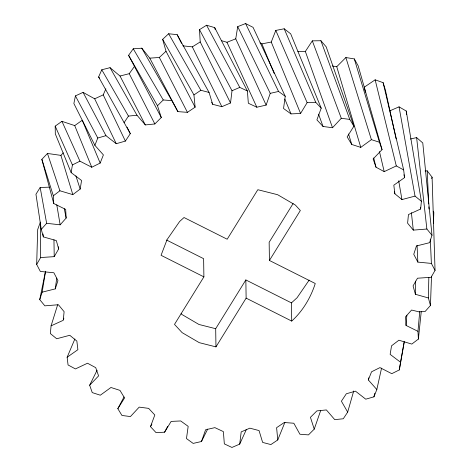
<?xml version="1.0" encoding="UTF-8"?>
<svg xmlns="http://www.w3.org/2000/svg" width="471" height="471" viewBox="0 0 471 471"><rect width="100%" height="100%" fill="white"/><g stroke="black" fill="none" stroke-linecap="round" stroke-linejoin="round"><path stroke-width="0.71" d="M124.008 396.965L117.821 408.663L121.942 415.451L130.426 416.57L139.192 407.127L148.659 408.375L154.812 414.992L150.502 426.679L156.019 432.602L164.585 432.207L171.15 421.404L180.711 420.956L188.176 426.355L186.469 438.572L193.157 443.405L201.482 441.504L205.591 429.764L214.882 427.639L223.372 431.613L224.337 443.888L231.944 447.45L239.704 444.118L241.199 431.883L249.86 428.163L259.044 430.565L262.641 442.422L270.878 444.571L277.772 439.938L276.601 427.68L284.296 422.511L293.833 423.241L299.921 434.233L308.47 434.892L314.234 429.134L310.436 417.324L316.871 410.9L326.391 409.935L334.74 419.637L343.265 418.772L347.68 412.113L341.404 401.204L346.332 393.774L355.464 391.148L365.755 399.184L373.939 396.835L376.829 389.529L368.322 379.944L371.554 371.796L379.95 367.61L391.778 373.674L399.302 369.929L400.568 362.258L390.141 354.363L391.554 345.802L398.89 340.221L411.813 344.077L418.383 339.079L417.971 331.337L406.037 325.437L405.572 316.8L411.572 310.036L418.949 311.837L425.083 311.537L430.453 305.479L428.375 297.96L415.393 294.287L415.622 281.128M428.375 297.96L428.834 277.384M117.821 408.663L124.562 397.954L119.964 390.377L110.95 387.486L100.317 395.204L92.245 392.608L89.667 385.225L98.592 375.899L95.719 367.657L87.506 363.223L75.419 368.928L68.065 364.96L67.135 357.253L77.892 349.682L76.855 341.081L69.767 335.287L56.691 338.755L50.338 333.562L51.086 325.838L63.267 320.298L64.109 311.678L58.41 304.737L44.839 305.838L39.735 299.621L42.143 292.173L55.272 288.882L57.957 280.569L53.871 272.762L40.335 271.443L36.673 264.443L37.692 229.507L40.376 222.135M430.453 305.479L431.518 276.189M433.432 223.46L433.832 212.474L433.214 211.185M406.037 325.437L406.862 315.229M417.971 331.337L419.732 311.567M415.393 294.287L413.073 285.897L417.494 278.214L431.083 277.301L435.045 270.419L431.383 263.419L417.848 262.1L413.762 254.287L416.441 245.974L429.576 242.689L431.984 235.241L426.873 229.024L413.308 230.119L407.609 223.183L408.451 214.558L420.627 209.024L421.38 201.3L406.243 111.038L399.043 106.846L389.982 110.773M418.383 339.079L421.262 311.425M211.673 102.348L212.668 104.297L221.859 106.693L230.519 102.978L232.015 90.738L199.504 29.649L206.569 25.228L214.717 27.63L247.381 90.968L248.347 103.243L256.836 107.217L266.127 105.098L270.236 93.352L237.708 26.641L245.585 23.55L253.051 27.342L285.243 96.29L283.542 108.501L291.007 113.9L300.569 113.458L307.133 102.654L275.8 30.427L284.19 28.784L290.689 33.824L321.21 108.183L316.906 119.87L323.053 126.481L332.526 127.729L341.292 118.286L349.776 119.404L353.898 126.193L347.156 136.908L351.755 144.479L360.768 147.376L371.395 139.651L379.473 142.248L382.052 149.637L373.126 158.957L375.999 167.205L384.206 171.632L396.294 165.927L403.653 169.901L404.583 177.602L393.821 185.18L394.863 193.775L401.951 199.574L415.028 196.107L421.38 201.3M55.272 288.882L56.732 278.131M266.127 105.098L235.747 38.828L237.708 26.641M42.143 292.173L45.569 271.225M36.673 264.443L40.636 257.555L54.218 256.648L58.645 248.959L56.326 240.575L43.344 236.895L41.265 229.377L46.635 223.319L60.147 224.82L66.14 218.061L65.681 209.418L53.747 203.519L53.335 195.777L59.905 190.779L72.828 194.635L80.164 189.059L81.571 180.493L71.15 172.604L72.416 164.932L55.189 126.134L61.948 121.341L74.712 125.592L91.768 167.246L100.164 163.066L103.396 154.912L94.883 145.327L73.87 103.52L75.419 95.89L83.079 92.375L94.677 98.798L116.249 143.708L125.38 141.082L130.308 133.652L127.04 127.152M399.302 369.929L404.118 342.582M400.568 362.258L404.259 341.481M39.735 299.621L45.41 271.649M368.322 379.944L368.764 377.789M376.829 389.529L381.563 368.128M373.939 396.835L374.781 393.279M63.461 319.591L63.838 318.178M347.68 412.113L353.703 390.989M51.086 325.838L57.65 304.79M314.234 429.134L320.733 410.4M431.607 178.562L432.095 177.22L427.226 170.849L425.077 170.955M300.569 113.458L271.249 42.043L275.8 30.427M94.883 145.327L97.78 138.021L75.419 95.89M277.772 439.938L284.908 422.316M67.135 357.253L74.889 338.961M130.308 133.652L98.616 76.985L101.783 69.773L110.049 67.677L120.023 76.025L145.327 124.921L154.847 123.961L161.282 117.532L157.485 105.728L128.595 55.313L133.258 48.79L141.812 48.189L149.79 58.145L177.885 111.615L187.423 112.345L195.118 107.176L193.946 94.918L162.66 39.328L168.642 33.753L177.155 34.671L209.071 92.434L212.668 104.297M94.677 98.798L103.22 94.877L105.875 88.842M239.704 444.118L246.362 429.517M89.667 385.225L97.091 370.23M201.482 441.504L207.67 429.093M164.585 432.207L167.664 426.355M150.502 426.679L151.886 424.088M166.628 240.063L203.625 258.685L203.896 276.871L174.5 324.389L182.106 332.626L199.251 342.658L215.959 346.886L246.127 298.125L245.85 279.939L291.437 302.888L291.714 321.075L246.127 298.125M215.959 346.886L215.689 328.699L245.85 279.939M293.109 203.554L269.153 242.277L269.424 260.463L315.264 283.507C310.73 297.648 302.771 311.078 291.714 321.075M269.424 260.463L300.339 210.496L295.382 205.068L277.625 194.711L257.814 189.713L227.181 239.227L184.026 217.531L179.628 221.494L167.052 239.651L161.058 255.306L203.896 276.871M49.49 187.158L40.176 187.493L35.955 194.252L41.265 229.377M332.526 127.729L305.355 51.457L312.32 40.859L320.898 40.724L326.185 46.817L353.898 126.193M124.038 122.748L128.453 116.09L136.979 115.224L145.327 124.921M309.153 280.104L297.077 297.737L291.437 302.888M120.023 76.025L129.248 73.682L134.453 66.405L128.595 55.313M53.747 203.519L41.86 159.351L47.459 153.458L60.906 155.377L63.308 152.845M332.408 65.993L336.753 66.705L345.867 57.539L354.304 58.916L358.172 65.828L382.052 149.637M157.485 105.728L163.249 99.97L171.797 100.623L177.885 111.615M149.79 58.145L159.339 57.474L166.01 51.251L162.66 39.328M74.712 125.592L82.254 120.24L100.164 163.066M396.099 138.88L385.419 90.126L383.123 82.66L375.151 79.817L364.236 87.212L365.419 92.216M193.946 94.918L200.84 90.285L209.071 92.434M182.825 45.84L192.327 46.864L200.21 41.937L199.504 29.649M72.416 164.932L79.94 161.182L91.768 167.246M232.015 90.738L239.774 87.406L247.381 90.968M221.358 40.624L226.957 42.278L235.747 38.828M97.78 138.021L105.963 135.672L116.249 143.708M410.371 139.033L416.623 137.585L422.781 142.972L431.984 235.241M270.236 93.352L278.555 91.451L285.243 96.29M259.963 42.896L261.888 43.874L271.249 42.043M307.133 102.654L315.7 102.254L321.21 108.183M297.837 51.574L305.355 51.457M215.689 328.699L198.974 324.478L181.835 314.44L181.082 313.627M98.616 76.985L99.516 78.08M133.258 48.79L163.249 99.97M101.783 69.773L128.453 116.09M141.812 48.189L171.797 100.623M168.642 33.753L200.84 90.285M110.049 67.677L136.979 115.224M206.569 25.228L239.774 87.406M83.079 92.375L105.963 135.672M134.453 66.405L161.282 117.532M166.01 51.251L195.118 107.176M159.339 57.474L187.423 112.345M129.248 73.682L154.847 123.961M177.155 34.671L181.565 43.361M200.21 41.937L230.519 102.978M192.327 46.864L221.859 106.693M245.585 23.55L278.555 91.451M103.22 94.877L125.38 141.082M226.957 42.278L256.836 107.217M61.948 121.341L79.94 161.182M284.19 28.784L315.7 102.254M261.888 43.874L274.204 73.5M284.843 99.087L291.007 113.9M71.15 172.604L55.313 133.888L55.189 126.134M312.32 40.859L341.292 118.286M320.898 40.724L349.776 119.404M318.549 114.117L323.053 126.481M47.459 153.458L59.905 190.779M75.902 175.871L80.164 189.059M41.86 159.351L53.335 195.777M345.867 57.539L371.395 139.651M348.516 133.952L351.755 144.479M60.906 155.377L72.828 194.635M354.304 58.916L379.473 142.248M336.753 66.705L360.768 147.376M214.717 27.63L215.271 29.744M373.703 157.962L375.999 167.205M375.151 79.817L396.294 165.927M379.467 151.597L384.206 171.632M383.123 82.66L403.653 169.901M403.953 174.735L404.583 177.602M64.303 208.765L66.14 218.061M394.457 191.62L394.863 193.775M399.043 106.846L415.028 196.107M40.176 187.493L46.635 223.319M398.684 180.793L401.951 199.574M56.785 204.844L60.147 224.82M420.409 207.581L420.627 209.024M416.623 137.585L426.873 229.024M43.014 233.993L43.344 236.895M411.377 212.662L413.308 230.119M406.243 111.038L406.532 114.553M58.528 246.775L58.645 248.959M417.065 245.303L417.848 262.1M427.226 170.849L428.71 203.908M428.84 206.846L428.94 209.053M430.294 239.174L431.383 263.419M432.095 177.22L435.045 270.419M53.953 239.786L54.218 256.648M40.382 222.86L40.636 257.555"/></g></svg>
